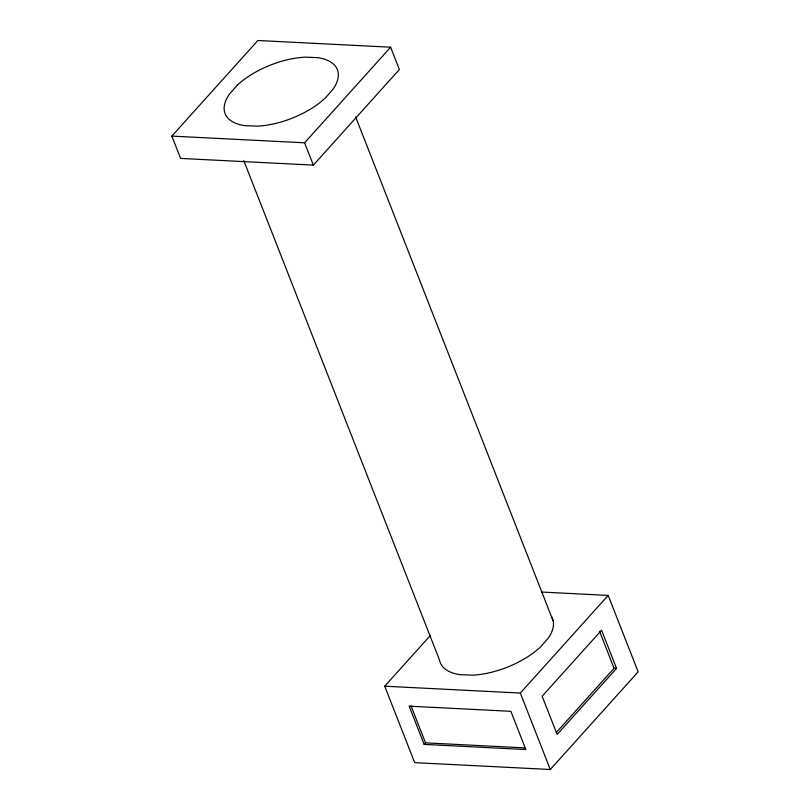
<?xml version="1.0" encoding="UTF-8"?>
<svg xmlns="http://www.w3.org/2000/svg" width="810" height="810" viewBox="0 0 810 810"><rect width="100%" height="100%" fill="white"/><g stroke="black" fill="none" stroke-linecap="round" stroke-linejoin="round"><path stroke-width="1.21" d="M171.852 136.1L257.874 40.5L390.633 47.203L399.37 69.518L313.359 165.119L180.6 158.416L171.852 136.1L304.611 142.813L390.633 47.203M541.647 592.049L608.188 595.411L638.148 671.854L550.284 769.5L414.69 762.645L384.73 686.202L430.353 635.506M424.146 744.39L525.852 749.533L510.867 711.312L409.171 706.168L424.146 744.39L425.533 742.861L524.718 747.873M384.73 686.202L520.324 693.056L608.188 595.411M556.318 732.473L614.071 668.29L616.552 668.422L601.577 630.19L542.153 696.236L557.138 734.457L616.552 668.422M599.542 631.223L614.071 668.29M355.62 116.903L553.26 621.219M304.611 142.813L313.359 165.119M520.324 693.056L550.284 769.5M243.749 160.512L439.536 660.12A60.294 28.674 -21.4 0 0 459.908 674.649L472.513 675.165A60.294 28.674 -21.4 0 0 540.321 647.149L548.269 638.128A60.294 28.674 -21.4 0 0 551.478 616.542M411.004 705.793L425.533 742.861M237.32 85.182L229.372 94.193A60.294 28.674 -21.4 0 0 244.752 125.641L257.357 126.157A60.294 28.674 -21.4 0 0 325.164 98.132L333.113 89.12A60.294 28.674 -21.4 0 0 317.733 57.672L305.127 57.156A60.294 28.674 -21.4 0 0 237.32 85.182"/></g></svg>
